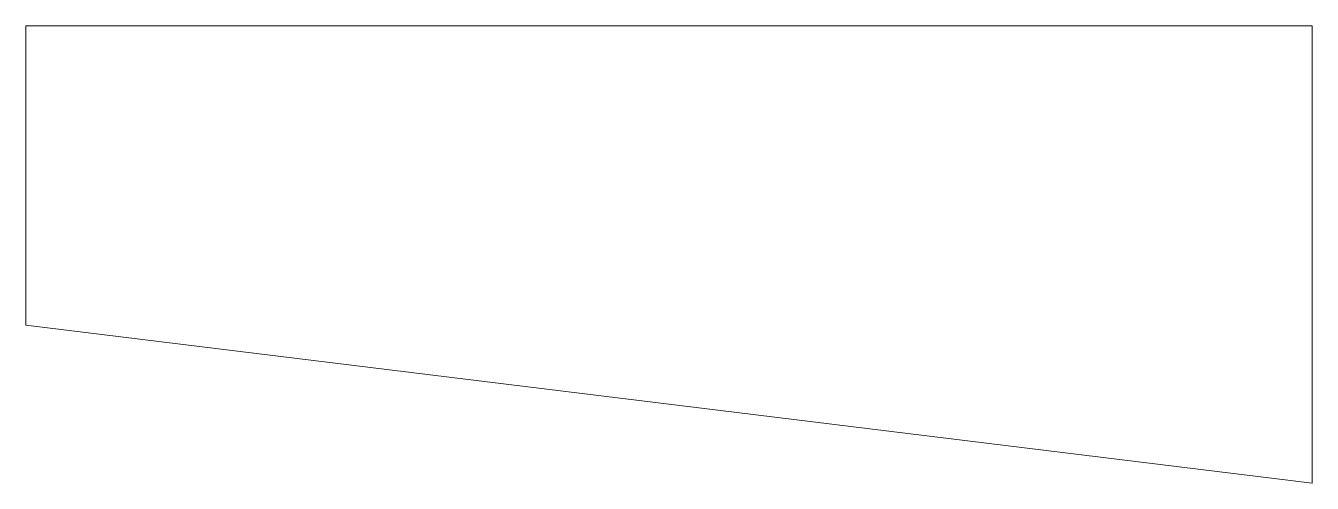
# Model space of a CAD drawing. Header units: inches. Extents: x -5.6 to 5.6, y -2 to 2.
import ezdxf

# ---------------------------------------------------------------- set-up
doc = ezdxf.new("R2010")
doc.units = ezdxf.units.IN
doc.header["$MEASUREMENT"] = 0

msp = doc.modelspace()

# ---------------------------------------------------------------- linework, layer by layer
at = {"color": 7, "linetype": 'Continuous', "lineweight": 15}
for p, q in [((5.625, 2), (-5.625, 2)), ((-5.625, 2), (-5.625, -0.619)), ((5.625, -2), (5.625, 2)), ((5.625, -2), (-5.625, -0.619))]:
    msp.add_line(p, q, dxfattribs=at)

doc.saveas('drawing.dxf')
